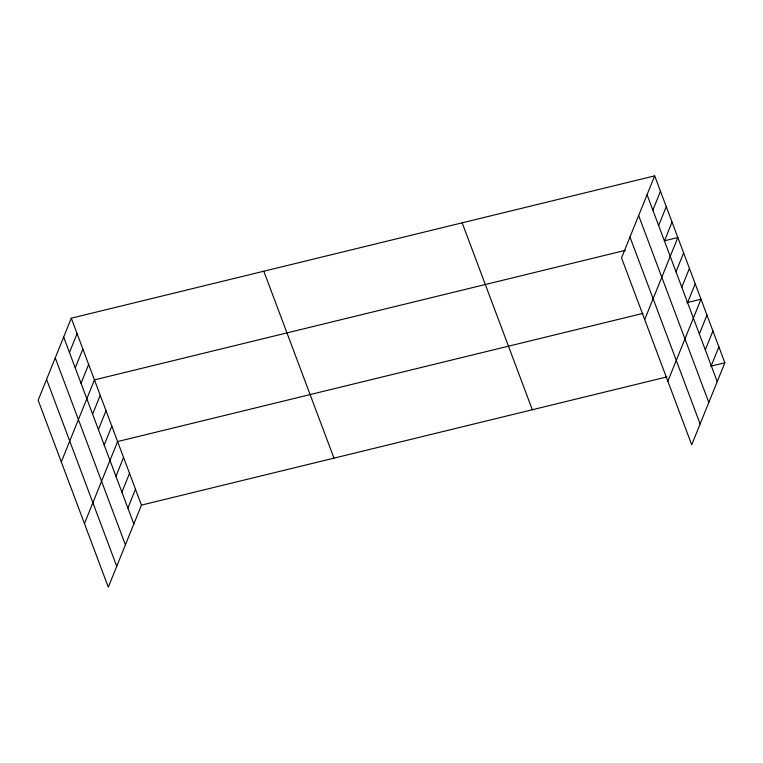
<?xml version="1.0" encoding="UTF-8"?>
<svg xmlns="http://www.w3.org/2000/svg" width="763" height="763" viewBox="0 0 763 763"><rect width="100%" height="100%" fill="white"/><g stroke="black" fill="none" stroke-linecap="round" stroke-linejoin="round"><path stroke-width="1.14" d="M71.293 318.19L38.15 400.232L108.308 587.148L141.46 505.116L71.293 318.19L654.692 175.852L724.85 362.768L691.707 444.81L621.54 257.884L654.692 175.852M69.462 352.468L77.082 333.612M75.251 367.89L82.871 349.034M81.04 383.312L88.661 364.456M61.307 461.911L94.45 379.879L625.336 250.35M92.619 414.147L100.239 395.301M98.408 429.569L106.028 410.713M104.197 444.991L111.818 426.135M84.455 523.599L117.597 441.558L643.018 313.364M115.947 476.303L123.568 457.447M121.908 492.192L129.529 473.337M127.879 508.082L135.49 489.226M652.861 210.13L660.472 191.275M658.65 225.552L666.261 206.697M664.439 240.965L672.05 222.119M644.697 319.573L677.84 237.531L664.716 240.736M676.008 271.809L683.629 252.954M681.798 287.231L689.418 268.376M687.587 302.653L695.207 283.798M667.854 381.252L700.997 299.22L686.776 302.692M699.337 333.965L706.958 315.109M705.308 349.845L712.919 330.999M711.269 365.735L718.889 346.879M141.46 505.116L666.872 376.912M710.63 366.24L724.85 362.768M647.072 194.708L717.23 381.624M638.65 215.557L708.808 402.473M629.971 237.035L700.129 423.961M462.168 222.825L532.326 409.741M263.817 271.218L333.975 458.143M63.672 337.046L133.84 523.962M55.251 357.895L125.418 544.82M46.572 379.383L116.739 566.299"/></g></svg>
